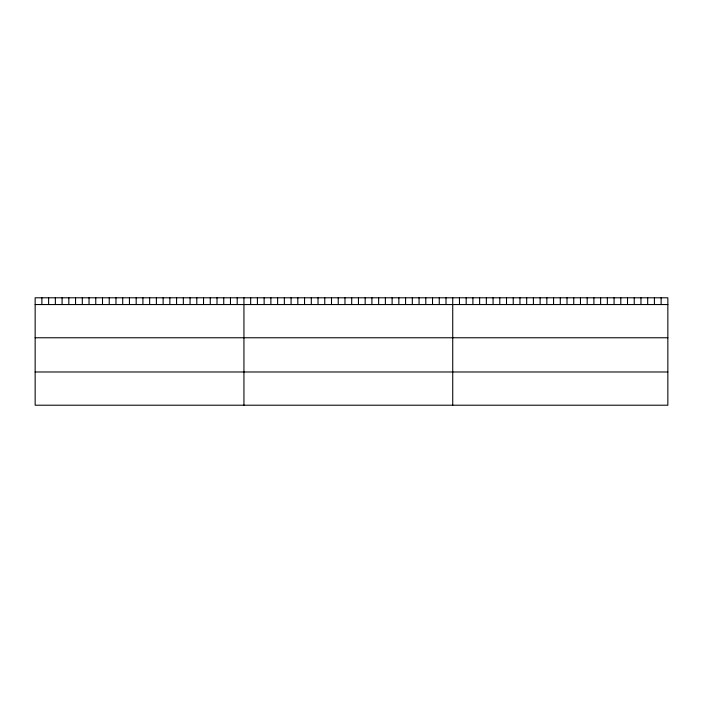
<?xml version="1.0" encoding="UTF-8"?>
<svg xmlns="http://www.w3.org/2000/svg" width="703" height="703" viewBox="0 0 703 703"><rect width="100%" height="100%" fill="white"/><g stroke="black" fill="none" stroke-linecap="round" stroke-linejoin="round"><path stroke-width="1.05" d="M667.85 304.548L667.85 405.209L35.15 405.209L35.15 297.791L667.85 297.791L667.85 304.548L35.15 304.548M35.15 337.765L667.85 337.765M35.15 371.984L667.85 371.984M661.128 297.791L661.128 304.548M654.405 297.791L654.405 304.548M647.683 297.791L647.683 304.548M640.96 297.791L640.96 304.548M634.238 297.791L634.238 304.548M627.515 297.791L627.515 304.548M620.793 297.791L620.793 304.548M614.071 297.791L614.071 304.548M607.348 297.791L607.348 304.548M600.626 297.791L600.626 304.548M593.903 297.791L593.903 304.548M587.181 297.791L587.181 304.548M580.458 297.791L580.458 304.548M573.736 297.791L573.736 304.548M567.013 297.791L567.013 304.548M560.291 297.791L560.291 304.548M553.569 297.791L553.569 304.548M546.846 297.791L546.846 304.548M540.124 297.791L540.124 304.548M533.401 297.791L533.401 304.548M526.679 297.791L526.679 304.548M519.956 297.791L519.956 304.548M513.234 297.791L513.234 304.548M506.512 297.791L506.512 304.548M499.789 297.791L499.789 304.548M493.067 297.791L493.067 304.548M486.344 297.791L486.344 304.548M479.622 297.791L479.622 304.548M472.899 297.791L472.899 304.548M466.177 297.791L466.177 304.548M459.454 297.791L459.454 304.548M452.732 297.791L452.732 405.209M446.001 297.791L446.001 304.548M439.261 297.791L439.261 304.548M432.53 297.791L432.53 304.548M425.79 297.791L425.79 304.548M419.058 297.791L419.058 304.548M412.318 297.791L412.318 304.548M405.587 297.791L405.587 304.548M398.847 297.791L398.847 304.548M392.116 297.791L392.116 304.548M385.376 297.791L385.376 304.548M378.645 297.791L378.645 304.548M371.913 297.791L371.913 304.548M365.173 297.791L365.173 304.548M358.442 297.791L358.442 304.548M351.702 297.791L351.702 304.548M344.971 297.791L344.971 304.548M338.231 297.791L338.231 304.548M331.5 297.791L331.5 304.548M324.76 297.791L324.76 304.548M318.028 297.791L318.028 304.548M311.297 297.791L311.297 304.548M304.557 297.791L304.557 304.548M297.826 297.791L297.826 304.548M291.086 297.791L291.086 304.548M284.355 297.791L284.355 304.548M277.615 297.791L277.615 304.548M270.883 297.791L270.883 304.548M264.143 297.791L264.143 304.548M257.412 297.791L257.412 304.548M250.672 297.791L250.672 304.548M243.941 297.791L243.941 405.209M237.21 297.791L237.21 304.548M230.47 297.791L230.47 304.548M223.739 297.791L223.739 304.548M216.999 297.791L216.999 304.548M210.267 297.791L210.267 304.548M203.527 297.791L203.527 304.548M196.796 297.791L196.796 304.548M190.056 297.791L190.056 304.548M183.325 297.791L183.325 304.548M176.585 297.791L176.585 304.548M169.854 297.791L169.854 304.548M163.122 297.791L163.122 304.548M156.382 297.791L156.382 304.548M149.651 297.791L149.651 304.548M142.911 297.791L142.911 304.548M136.18 297.791L136.18 304.548M129.44 297.791L129.44 304.548M122.709 297.791L122.709 304.548M115.969 297.791L115.969 304.548M109.237 297.791L109.237 304.548M102.506 297.791L102.506 304.548M95.766 297.791L95.766 304.548M89.035 297.791L89.035 304.548M82.295 297.791L82.295 304.548M75.564 297.791L75.564 304.548M68.824 297.791L68.824 304.548M62.092 297.791L62.092 304.548M55.352 297.791L55.352 304.548M48.621 297.791L48.621 304.548M41.881 297.791L41.881 304.548"/></g></svg>
